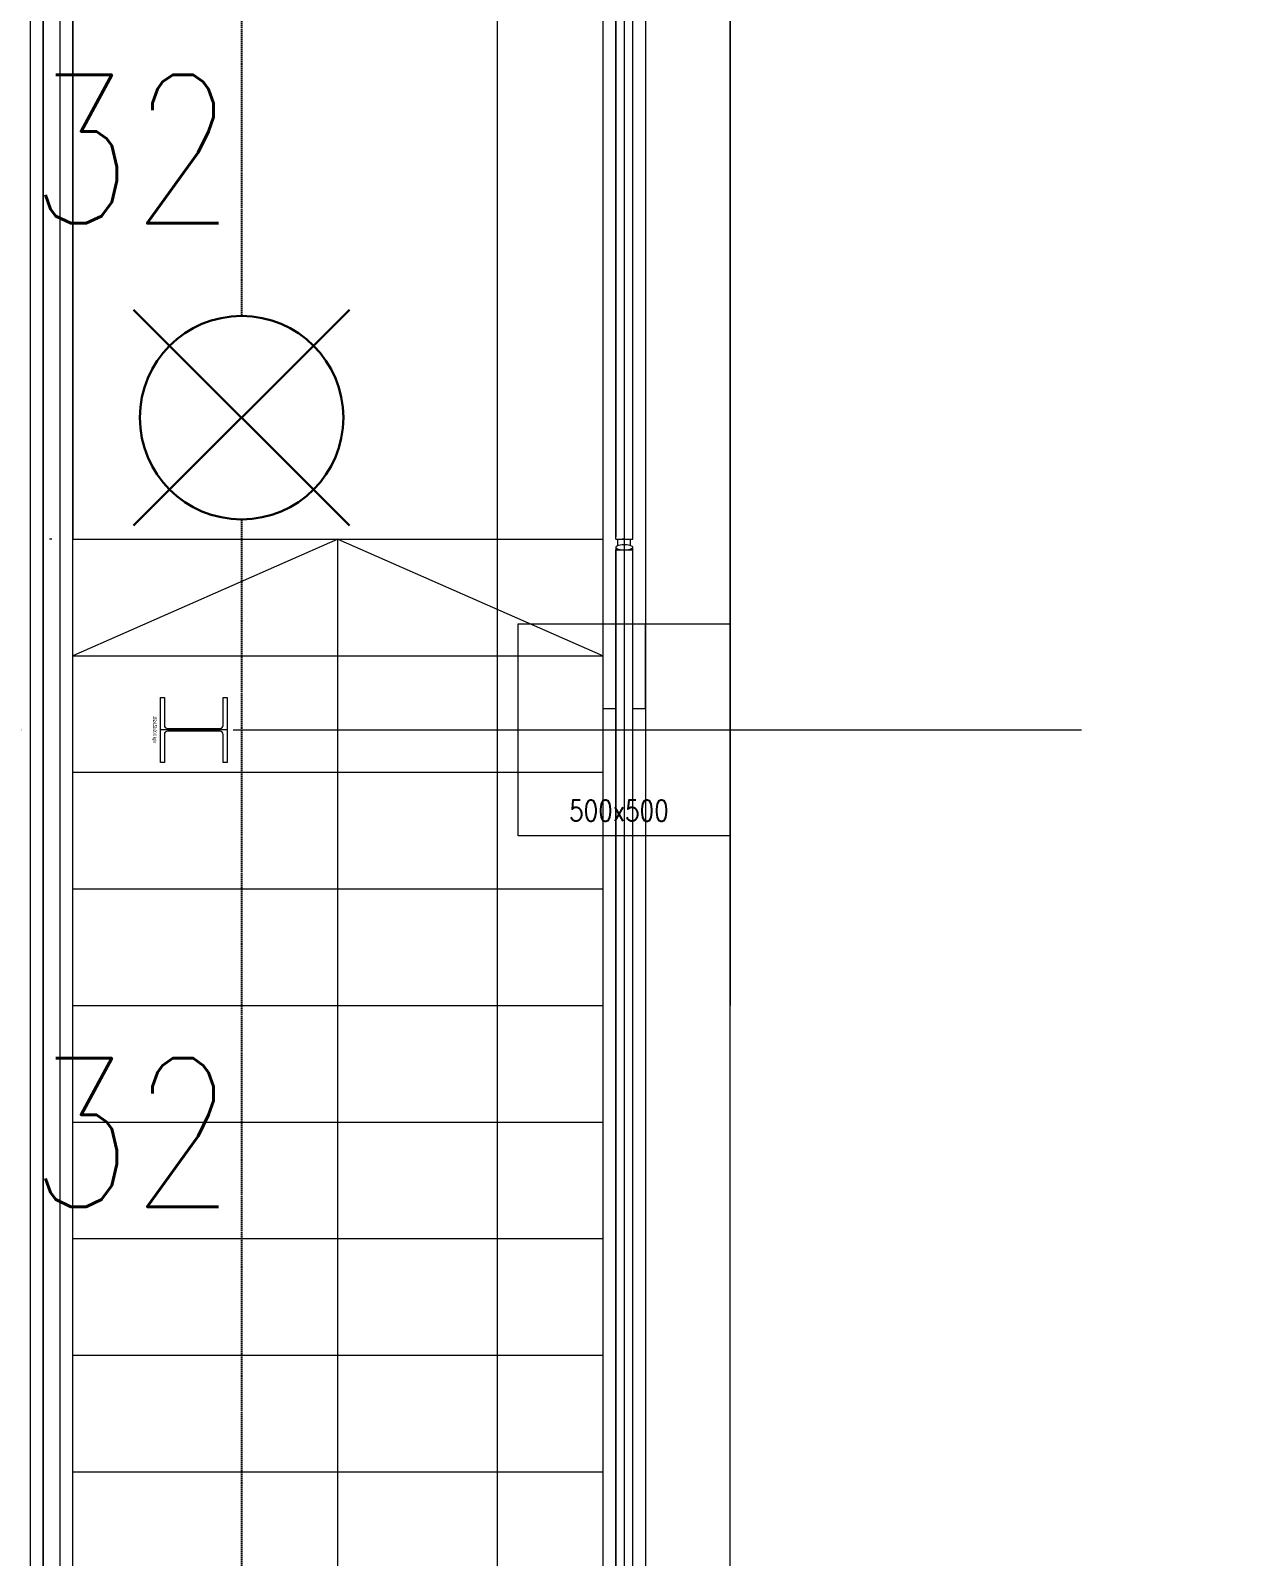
# Model space of a CAD drawing. Header units: millimetres. Extents: x -47219 to 440296, y -79832 to 7189.
# Drawn here: x -7118 to -4260, y -26775 to -23175 of the extents above; entities that cross this region are included whole.
import ezdxf

# ---------------------------------------------------------------- set-up
doc = ezdxf.new("R2010")
doc.units = ezdxf.units.MM
doc.linetypes.add('BLK_2 - 3RD STOREY  LOWER ROOF PLAN-archi clean_25 SEPT 2024$0$IDA - Grid Line', pattern=[3500, 2000, -500, 500, -500])
doc.linetypes.add('HIDDEN2', pattern=[4.7625, 3.175, -1.5875])
for name, color, linetype, lineweight in [('BLK_2 - 3RD STOREY  LOWER ROOF PLAN-archi clean_25 SEPT 2024$0$1599_DB_A_BLK2_HQ_R21-3RD STOREY 230517$0$A-_HANR----_E3', 8, 'Continuous', 9), ('BLK_2 - 3RD STOREY  LOWER ROOF PLAN-archi clean_25 SEPT 2024$0$1599_DB_A_BLK2_HQ_R21-3RD STOREY 230517$0$A-_HANR----_E6', 8, 'Continuous', 9), ('BLK_2 - 3RD STOREY  LOWER ROOF PLAN-archi clean_25 SEPT 2024$0$A-_HANR----_E3', 8, 'Continuous', 9), ('BLK_2 - 3RD STOREY  LOWER ROOF PLAN-archi clean_25 SEPT 2024$0$A-_HANR----_E6', 8, 'Continuous', 9), ('BLK_2 - 3RD STOREY  LOWER ROOF PLAN-archi clean_25 SEPT 2024$0$A-_WALL----_E', 8, 'Continuous', 9), ('BLK_2 - 3RD STOREY  LOWER ROOF PLAN-archi clean_25 SEPT 2024$0$S-_ANOTGRID_E-1', 8, 'BLK_2 - 3RD STOREY  LOWER ROOF PLAN-archi clean_25 SEPT 2024$0$IDA - Grid Line', 9), ('M-_SPRKPIEX_E-', 1, 'Continuous', 30), ('NW_BEAM AND COLUMN', 134, 'Continuous', 5), ('S-_LINE----_N-', 140, 'Continuous', 18), ('S-TEXT', 140, 'Continuous', 18)]:
    doc.layers.add(name, color=color, linetype=linetype, lineweight=lineweight)
doc.layers.add('M-_FIRESPRK_T-', color=7, linetype='Continuous')
doc.layers.add('M-_SPRKBEAM_E-', color=12, linetype='HIDDEN2')
doc.styles.add('RomanS_3', font='romans__.ttf', dxfattribs={"width": 0.8, "height": 50})
doc.styles.add('Simplex', font='SIMPLEX.shx', dxfattribs={"width": 0.8, "height": 2.5})
doc.styles.add('Swis721 BlkCn BT', font='swissck.ttf', dxfattribs={"width": 0.65, "height": 8})

# ---------------------------------------------------------------- blocks, each defined once
blk = doc.blocks.new('3rd Structure')
at = {"layer": 'NW_BEAM AND COLUMN', "color": 8}
for p, q in [((-34450, 250), (-34450, -79450)), ((-34150, 250), (-34150, -79450)), ((-34400, -28550), (-33900, -28550)), ((-34400, -29050), (-34400, -28550)), ((-33900, -28550), (-33900, -29050)), ((-35243.8, -28876.5), (-35243.8, -28723.5)), ((-35243.8, -28723.5), (-35234.4, -28723.5)), ((-35234.4, -28723.5), (-35234.4, -28789.2)), ((-35095.6, -28789.2), (-35095.6, -28723.5)), ((-35095.6, -28723.5), (-35086.2, -28723.5)), ((-35086.2, -28723.5), (-35086.2, -28876.5)), ((-35086.2, -28800), (-35243.8, -28800)), ((-35226.8, -28796.8), (-35103.2, -28796.8)), ((-35165, -28796.8), (-35165, -28803.2)), ((-35234.4, -28810.8), (-35234.4, -28876.5)), ((-35103.2, -28803.2), (-35226.8, -28803.2)), ((-35095.6, -28876.5), (-35095.6, -28810.8)), ((-35234.4, -28876.5), (-35243.8, -28876.5)), ((-35086.2, -28876.5), (-35095.6, -28876.5)), ((-33900, -29050), (-34400, -29050))]:
    blk.add_line(p, q, dxfattribs=at)
for centre, start, end in [((-35226.8, -28789.2), 180, 270), ((-35103.2, -28789.2), 270, 0), ((-35226.8, -28810.8), 90, 180), ((-35103.2, -28810.8), 0, 90)]:
    blk.add_arc(centre, 7.6, start, end, dxfattribs=at)
at = {"layer": 'S-TEXT', "color": 8, "insert": (-35252.9, -28800), "char_height": 8, "width": 66.67, "attachment_point": 2, "rotation": 270, "line_spacing_factor": 0.961347, "style": 'Swis721 BlkCn BT'}
blk.add_mtext('152x152x30.0 kg/m', dxfattribs=at)
at = {"layer": 'S-TEXT', "color": 8, "insert": (-34280, -28965.6), "char_height": 50, "width": 313.287, "attachment_point": 1, "line_spacing_factor": 0.983083, "style": 'RomanS_3'}
blk.add_mtext('500x500', dxfattribs=at)
blk = doc.blocks.new('Under B spk')
for p, q in [((318.2, -318.2), (-318.2, 318.2)), ((318.2, 318.2), (-318.2, -318.2))]:
    blk.add_line(p, q)
blk.add_circle((0, 0), 300)
blk = doc.blocks.new('BLK_2 - 3RD STOREY  LOWER ROOF PLAN-archi clean_25 SEPT 2024$0$1599_DB_A_BLK2_HQ_R21-3RD STOREY 230517$0$Top Rail Type - Top Rail_Internal_-V18-LINKVIEW_BLK2_3RD STOREY')
at = {"layer": 'BLK_2 - 3RD STOREY  LOWER ROOF PLAN-archi clean_25 SEPT 2024$0$1599_DB_A_BLK2_HQ_R21-3RD STOREY 230517$0$A-_HANR----_E6'}
for p, q in [((-5749.3, -23399.7), (-5749.3, -19274.7)), ((-5709.3, -23399.7), (-5709.3, -19274.7)), ((-5749.3, -24374.7), (-5749.3, -23399.7)), ((-5709.3, -24374.7), (-5709.3, -23399.7)), ((-5749.3, -24374.7), (-5709.3, -24374.7)), ((-5749.3, -24399.7), (-5709.3, -24399.7)), ((-5749.3, -28349.7), (-5749.3, -24399.7)), ((-5709.3, -28349.7), (-5709.3, -24399.7))]:
    blk.add_line(p, q, dxfattribs=at)
blk = doc.blocks.new('BLK_2 - 3RD STOREY  LOWER ROOF PLAN-archi clean_25 SEPT 2024$0$1599_DB_A_BLK2_HQ_R21-3RD STOREY 230517$0$Top Rail Type - Top Rail_Internal_-3693407-LINKVIEW_BLK2_3RD STOREY')
at = {"layer": 'BLK_2 - 3RD STOREY  LOWER ROOF PLAN-archi clean_25 SEPT 2024$0$1599_DB_A_BLK2_HQ_R21-3RD STOREY 230517$0$A-_HANR----_E6'}
for p, q in [((-5749.3, -23113.9), (-5749.3, -23393.8)), ((-5709.3, -23393.8), (-5709.3, -23113.9)), ((-5749.3, -23399.2), (-5749.3, -24368.8)), ((-5709.3, -24368.8), (-5709.3, -23399.2)), ((-5749.3, -24393.8), (-5749.3, -28349.7)), ((-5729.3, -24374.7), (-5734.5, -24374.5)), ((-5709.3, -28349.7), (-5709.3, -24393.8))]:
    blk.add_line(p, q, dxfattribs=at)
for points in [[(-5709.3, -24393.8), (-5710, -24392.3), (-5712, -24390.9), (-5715.1, -24389.7), (-5719.3, -24388.8), (-5724.1, -24388.2), (-5729.3, -24388), (-5734.5, -24388.2), (-5739.3, -24388.8), (-5743.4, -24389.7), (-5746.6, -24390.9), (-5748.6, -24392.3), (-5749.3, -24393.8)], [(-5749.3, -24393.8), (-5748.6, -24395.3), (-5746.6, -24396.7), (-5743.4, -24398), (-5739.3, -24398.9), (-5734.5, -24399.5), (-5729.3, -24399.7), (-5724.1, -24399.5), (-5719.3, -24398.9), (-5715.1, -24398), (-5712, -24396.7), (-5710, -24395.3), (-5709.3, -24393.8)]]:
    blk.add_lwpolyline(points, dxfattribs=at)
blk = doc.blocks.new('BLK_2 - 3RD STOREY  LOWER ROOF PLAN-archi clean_25 SEPT 2024$0$1599_DB_A_BLK2_HQ_R21-3RD STOREY 230517$0$Railing - Railing-3693025-LINKVIEW_BLK2_3RD STOREY')
at = {"layer": 'BLK_2 - 3RD STOREY  LOWER ROOF PLAN-archi clean_25 SEPT 2024$0$1599_DB_A_BLK2_HQ_R21-3RD STOREY 230517$0$A-_HANR----_E3'}
for p, q in [((-5779.3, -23399.7), (-5779.3, -23124.7)), ((-5779.3, -24374.7), (-5779.3, -23399.7)), ((-5779.3, -24399.7), (-5779.3, -24374.7)), ((-5779.3, -28349.7), (-5779.3, -24399.7)), ((-5744.3, -24390), (-5744.3, -24374.7)), ((-5714.3, -24390), (-5714.3, -24374.7))]:
    blk.add_line(p, q, dxfattribs=at)
blk = doc.blocks.new('BLK_2 - 3RD STOREY  LOWER ROOF PLAN-archi clean_25 SEPT 2024$0$1599_DB_A_BLK2_HQ_R21-3RD STOREY 230517$0$Top Rail Type - Top Rail_Internal_-V14-LINKVIEW_BLK2_3RD STOREY')
at = {"layer": 'BLK_2 - 3RD STOREY  LOWER ROOF PLAN-archi clean_25 SEPT 2024$0$1599_DB_A_BLK2_HQ_R21-3RD STOREY 230517$0$A-_HANR----_E6'}
for p, q in [((-7099.3, -23399.7), (-7099.3, -19274.7)), ((-7059.3, -23399.7), (-7059.3, -19274.7)), ((-7099.3, -24374.7), (-7099.3, -23399.7)), ((-7059.3, -24374.7), (-7059.3, -23399.7)), ((-7099.3, -28349.7), (-7099.3, -24374.7)), ((-7059.3, -28349.7), (-7059.3, -24374.7))]:
    blk.add_line(p, q, dxfattribs=at)
blk = doc.blocks.new('BLK_2 - 3RD STOREY  LOWER ROOF PLAN-archi clean_25 SEPT 2024$0$1599_DB_A_BLK2_HQ_R21-3RD STOREY 230517$0$Top Rail Type - Top Rail_Internal_-3164959-LINKVIEW_BLK2_3RD STOREY')
at = {"layer": 'BLK_2 - 3RD STOREY  LOWER ROOF PLAN-archi clean_25 SEPT 2024$0$1599_DB_A_BLK2_HQ_R21-3RD STOREY 230517$0$A-_HANR----_E6'}
for p, q in [((-7099.3, -19298.9), (-7099.3, -23393.8)), ((-7059.3, -23393.8), (-7059.3, -19298.9)), ((-7099.3, -23399.2), (-7099.3, -24368.8)), ((-7059.3, -24368.8), (-7059.3, -23399.2)), ((-7099.3, -24368.8), (-7099.3, -28349.7)), ((-7059.3, -28349.7), (-7059.3, -24368.8))]:
    blk.add_line(p, q, dxfattribs=at)
blk.add_open_spline([(-7079.3, -24374.7), (-7081, -24374.7), (-7082.8, -24374.6), (-7084.5, -24374.5)], degree=3, dxfattribs=at)
blk = doc.blocks.new('BLK_2 - 3RD STOREY  LOWER ROOF PLAN-archi clean_25 SEPT 2024$0$1599_DB_A_BLK2_HQ_R21-3RD STOREY 230517$0$Railing - Railing-3164877-LINKVIEW_BLK2_3RD STOREY')
at = {"layer": 'BLK_2 - 3RD STOREY  LOWER ROOF PLAN-archi clean_25 SEPT 2024$0$1599_DB_A_BLK2_HQ_R21-3RD STOREY 230517$0$A-_HANR----_E3'}
for p, q in [((-7129.3, -23399.7), (-7129.3, -19309.7)), ((-7029.3, -23399.7), (-7029.3, -19309.7)), ((-7129.3, -24374.7), (-7129.3, -23399.7)), ((-7029.3, -24374.7), (-7029.3, -23399.7)), ((-7129.3, -28349.7), (-7129.3, -24374.7)), ((-7029.3, -28349.7), (-7029.3, -24374.7))]:
    blk.add_line(p, q, dxfattribs=at)
blk = doc.blocks.new('BLK_2 - 3RD STOREY  LOWER ROOF PLAN-archi clean_25 SEPT 2024$0$Railing - Railing-3164877-BLK 2 3RD STOREY PLAN')
at = {"layer": 'BLK_2 - 3RD STOREY  LOWER ROOF PLAN-archi clean_25 SEPT 2024$0$A-_HANR----_E3'}
for p, q in [((-7029.3, -23399.7), (-7029.3, -19309.7)), ((-7029.3, -24374.7), (-7029.3, -23399.7)), ((-7029.3, -28349.7), (-7029.3, -24374.7))]:
    blk.add_line(p, q, dxfattribs=at)
blk = doc.blocks.new('BLK_2 - 3RD STOREY  LOWER ROOF PLAN-archi clean_25 SEPT 2024$0$Top Rail Type - Top Rail_Internal_-3164959-BLK 2 3RD STOREY PLAN')
at = {"layer": 'BLK_2 - 3RD STOREY  LOWER ROOF PLAN-archi clean_25 SEPT 2024$0$A-_HANR----_E6'}
for p, q in [((-7099.3, -19298.9), (-7099.3, -23393.8)), ((-7059.3, -23393.8), (-7059.3, -19298.9)), ((-7099.3, -23393.8), (-7099.3, -24368.8)), ((-7059.3, -24368.8), (-7059.3, -23393.8)), ((-7099.3, -24368.8), (-7099.3, -28349.7)), ((-7059.3, -28349.7), (-7059.3, -24368.8))]:
    blk.add_line(p, q, dxfattribs=at)
blk.add_open_spline([(-7079.3, -24374.7), (-7081, -24374.7), (-7082.8, -24374.6), (-7084.5, -24374.5)], degree=3, dxfattribs=at)
blk = doc.blocks.new('BLK_2 - 3RD STOREY  LOWER ROOF PLAN-archi clean_25 SEPT 2024$0$Top Rail Type - Top Rail_Internal_-V25-BLK 2 3RD STOREY PLAN')
at = {"layer": 'BLK_2 - 3RD STOREY  LOWER ROOF PLAN-archi clean_25 SEPT 2024$0$A-_HANR----_E6'}
for p, q in [((-7099.3, -23399.7), (-7099.3, -19274.7)), ((-7059.3, -23399.7), (-7059.3, -19274.7)), ((-7099.3, -24374.7), (-7099.3, -23399.7)), ((-7059.3, -24374.7), (-7059.3, -23399.7)), ((-7099.3, -28349.7), (-7099.3, -24374.7)), ((-7059.3, -28349.7), (-7059.3, -24374.7))]:
    blk.add_line(p, q, dxfattribs=at)
blk = doc.blocks.new('BLK_2 - 3RD STOREY  LOWER ROOF PLAN-archi clean_25 SEPT 2024$0$Top Rail Type - Top Rail_Internal_-3693407-BLK 2 3RD STOREY PLAN')
at = {"layer": 'BLK_2 - 3RD STOREY  LOWER ROOF PLAN-archi clean_25 SEPT 2024$0$A-_HANR----_E6'}
for p, q in [((-5749.3, -23113.9), (-5749.3, -23393.8)), ((-5709.3, -23393.8), (-5709.3, -23113.9)), ((-5749.3, -23393.8), (-5749.3, -24368.8)), ((-5709.3, -24368.8), (-5709.3, -23393.8)), ((-5749.3, -24393.8), (-5749.3, -28349.7)), ((-5729.3, -24374.7), (-5734.5, -24374.5)), ((-5709.3, -28349.7), (-5709.3, -24393.8))]:
    blk.add_line(p, q, dxfattribs=at)
at = {"layer": 'BLK_2 - 3RD STOREY  LOWER ROOF PLAN-archi clean_25 SEPT 2024$0$A-_HANR----_E6', "flags": 128}
for points in [[(-5709.3, -24393.8), (-5710, -24392.3), (-5712, -24390.9), (-5715.1, -24389.7), (-5719.3, -24388.8), (-5724.1, -24388.2), (-5729.3, -24388), (-5734.5, -24388.2), (-5739.3, -24388.8), (-5743.4, -24389.7), (-5746.6, -24390.9), (-5748.6, -24392.3), (-5749.3, -24393.8)], [(-5749.3, -24393.8), (-5748.6, -24395.3), (-5746.6, -24396.7), (-5743.4, -24398), (-5739.3, -24398.9), (-5734.5, -24399.5), (-5729.3, -24399.7), (-5724.1, -24399.5), (-5719.3, -24398.9), (-5715.1, -24398), (-5712, -24396.7), (-5710, -24395.3), (-5709.3, -24393.8)]]:
    blk.add_lwpolyline(points, dxfattribs=at)
blk = doc.blocks.new('BLK_2 - 3RD STOREY  LOWER ROOF PLAN-archi clean_25 SEPT 2024$0$Top Rail Type - Top Rail_Internal_-V28-BLK 2 3RD STOREY PLAN')
at = {"layer": 'BLK_2 - 3RD STOREY  LOWER ROOF PLAN-archi clean_25 SEPT 2024$0$A-_HANR----_E6'}
for p, q in [((-5749.3, -23399.7), (-5749.3, -19274.7)), ((-5709.3, -23399.7), (-5709.3, -19274.7)), ((-5749.3, -24374.7), (-5749.3, -23399.7)), ((-5709.3, -24374.7), (-5709.3, -23399.7)), ((-5749.3, -24374.7), (-5709.3, -24374.7)), ((-5749.3, -24399.7), (-5709.3, -24399.7)), ((-5749.3, -28349.7), (-5749.3, -24399.7)), ((-5709.3, -28349.7), (-5709.3, -24399.7))]:
    blk.add_line(p, q, dxfattribs=at)
blk = doc.blocks.new('BLK_2 - 3RD STOREY  LOWER ROOF PLAN-archi clean_25 SEPT 2024')
at = {"layer": 'BLK_2 - 3RD STOREY  LOWER ROOF PLAN-archi clean_25 SEPT 2024$0$A-_WALL----_E'}
for p, q in [((-136986.4, -62002.4), (-136986.4, -71077.4)), ((-136986.4, -62002.4), (-136986.4, -71077.4)), ((-136986.4, -62202.4), (-136986.4, -71077.4)), ((-136786.4, -71177.4), (-136786.4, -62202.4)), ((-136786.4, -71177.4), (-136786.4, -65715.3)), ((-138336.4, -65852.4), (-138336.4, -67102.4)), ((-137086.4, -67102.4), (-137086.4, -65852.4)), ((-137711.4, -67102.4), (-138336.4, -67377.4)), ((-138336.4, -67102.4), (-137086.4, -67102.4)), ((-138336.4, -67102.4), (-137086.4, -67102.4)), ((-138336.4, -67377.4), (-138336.4, -67102.4)), ((-137711.4, -67102.4), (-138336.4, -67377.4)), ((-137711.4, -67102.4), (-137086.4, -67377.4)), ((-137711.4, -67377.4), (-137711.4, -67102.4)), ((-137711.4, -67377.4), (-137711.4, -67102.4)), ((-137711.4, -67102.4), (-137086.4, -67377.4)), ((-137086.4, -67377.4), (-137086.4, -67102.4)), ((-137086.4, -67302.4), (-137056.4, -67302.4)), ((-137016.4, -67302.4), (-136986.4, -67302.4)), ((-136986.4, -67502.4), (-136986.4, -67302.4)), ((-138336.4, -67377.4), (-137086.4, -67377.4)), ((-138336.4, -67652.4), (-138336.4, -67377.4)), ((-138336.4, -67377.4), (-137086.4, -67377.4)), ((-137711.4, -67652.4), (-137711.4, -67377.4)), ((-137711.4, -67652.4), (-137711.4, -67377.4)), ((-137086.4, -67652.4), (-137086.4, -67377.4)), ((-137056.4, -67502.4), (-137086.4, -67502.4)), ((-136986.4, -67502.4), (-137016.4, -67502.4)), ((-138336.4, -67652.4), (-137086.4, -67652.4)), ((-138336.4, -67927.4), (-138336.4, -67652.4)), ((-138336.4, -67652.4), (-137086.4, -67652.4)), ((-137711.4, -67927.4), (-137711.4, -67652.4)), ((-137711.4, -67927.4), (-137711.4, -67652.4)), ((-137086.4, -67927.4), (-137086.4, -67652.4)), ((-138336.4, -67927.4), (-137086.4, -67927.4)), ((-138336.4, -68202.4), (-138336.4, -67927.4)), ((-138336.4, -67927.4), (-137086.4, -67927.4)), ((-137711.4, -68202.4), (-137711.4, -67927.4)), ((-137711.4, -68202.4), (-137711.4, -67927.4)), ((-137086.4, -68202.4), (-137086.4, -67927.4)), ((-138336.4, -68202.4), (-137086.4, -68202.4)), ((-138336.4, -68477.4), (-138336.4, -68202.4)), ((-138336.4, -68202.4), (-137086.4, -68202.4)), ((-137711.4, -68477.4), (-137711.4, -68202.4)), ((-137711.4, -68477.4), (-137711.4, -68202.4)), ((-137086.4, -68477.4), (-137086.4, -68202.4)), ((-138336.4, -68477.4), (-137086.4, -68477.4)), ((-138336.4, -68752.4), (-138336.4, -68477.4)), ((-138336.4, -68477.4), (-137086.4, -68477.4)), ((-137711.4, -68752.4), (-137711.4, -68477.4)), ((-137711.4, -68752.4), (-137711.4, -68477.4)), ((-137086.4, -68752.4), (-137086.4, -68477.4)), ((-138336.4, -68752.4), (-137086.4, -68752.4)), ((-138336.4, -69027.4), (-138336.4, -68752.4)), ((-138336.4, -68752.4), (-137086.4, -68752.4)), ((-137711.4, -69027.4), (-137711.4, -68752.4)), ((-137711.4, -69027.4), (-137711.4, -68752.4)), ((-137086.4, -69027.4), (-137086.4, -68752.4)), ((-138336.4, -69027.4), (-137086.4, -69027.4)), ((-138336.4, -69302.4), (-138336.4, -69027.4)), ((-138336.4, -69027.4), (-137086.4, -69027.4)), ((-137711.4, -69302.4), (-137711.4, -69027.4)), ((-137711.4, -69302.4), (-137711.4, -69027.4)), ((-137086.4, -69302.4), (-137086.4, -69027.4)), ((-138336.4, -69302.4), (-137086.4, -69302.4)), ((-138336.4, -69302.4), (-137086.4, -69302.4)), ((-137711.4, -69577.4), (-137711.4, -69302.4)), ((-137711.4, -69577.4), (-137711.4, -69302.4)), ((-137086.4, -69577.4), (-137086.4, -69302.4))]:
    blk.add_line(p, q, dxfattribs=at)
blk.add_lwpolyline([(-136786.4, -65715.3), (-136786.4, -68202.4)], dxfattribs=at)
at = {"layer": 'BLK_2 - 3RD STOREY  LOWER ROOF PLAN-archi clean_25 SEPT 2024$0$S-_ANOTGRID_E-1'}
blk.add_line((-141458.5, -67552.4), (-96554.5, -67552.4), dxfattribs=at)
at = {"layer": 'BLK_2 - 3RD STOREY  LOWER ROOF PLAN-archi clean_25 SEPT 2024$0$A-_WALL----_E'}
for name in ['BLK_2 - 3RD STOREY  LOWER ROOF PLAN-archi clean_25 SEPT 2024$0$1599_DB_A_BLK2_HQ_R21-3RD STOREY 230517$0$Railing - Railing-3164877-LINKVIEW_BLK2_3RD STOREY', 'BLK_2 - 3RD STOREY  LOWER ROOF PLAN-archi clean_25 SEPT 2024$0$Railing - Railing-3164877-BLK 2 3RD STOREY PLAN', 'BLK_2 - 3RD STOREY  LOWER ROOF PLAN-archi clean_25 SEPT 2024$0$1599_DB_A_BLK2_HQ_R21-3RD STOREY 230517$0$Top Rail Type - Top Rail_Internal_-V14-LINKVIEW_BLK2_3RD STOREY', 'BLK_2 - 3RD STOREY  LOWER ROOF PLAN-archi clean_25 SEPT 2024$0$1599_DB_A_BLK2_HQ_R21-3RD STOREY 230517$0$Top Rail Type - Top Rail_Internal_-3164959-LINKVIEW_BLK2_3RD STOREY', 'BLK_2 - 3RD STOREY  LOWER ROOF PLAN-archi clean_25 SEPT 2024$0$Top Rail Type - Top Rail_Internal_-3164959-BLK 2 3RD STOREY PLAN', 'BLK_2 - 3RD STOREY  LOWER ROOF PLAN-archi clean_25 SEPT 2024$0$Top Rail Type - Top Rail_Internal_-V25-BLK 2 3RD STOREY PLAN', 'BLK_2 - 3RD STOREY  LOWER ROOF PLAN-archi clean_25 SEPT 2024$0$1599_DB_A_BLK2_HQ_R21-3RD STOREY 230517$0$Railing - Railing-3693025-LINKVIEW_BLK2_3RD STOREY', 'BLK_2 - 3RD STOREY  LOWER ROOF PLAN-archi clean_25 SEPT 2024$0$1599_DB_A_BLK2_HQ_R21-3RD STOREY 230517$0$Top Rail Type - Top Rail_Internal_-V18-LINKVIEW_BLK2_3RD STOREY', 'BLK_2 - 3RD STOREY  LOWER ROOF PLAN-archi clean_25 SEPT 2024$0$1599_DB_A_BLK2_HQ_R21-3RD STOREY 230517$0$Top Rail Type - Top Rail_Internal_-3693407-LINKVIEW_BLK2_3RD STOREY', 'BLK_2 - 3RD STOREY  LOWER ROOF PLAN-archi clean_25 SEPT 2024$0$Top Rail Type - Top Rail_Internal_-3693407-BLK 2 3RD STOREY PLAN', 'BLK_2 - 3RD STOREY  LOWER ROOF PLAN-archi clean_25 SEPT 2024$0$Top Rail Type - Top Rail_Internal_-V28-BLK 2 3RD STOREY PLAN']:
    blk.add_blockref(name, (-131307.1, -42727.7), dxfattribs=at)

msp = doc.modelspace()

# ---------------------------------------------------------------- linework, layer by layer
at = {"layer": 'M-_SPRKBEAM_E-'}
for p, q in [((-6620.2, -21328), (-6620.2, -23848)), ((-6620.2, -24328), (-6620.2, -26849.7))]:
    msp.add_line(p, q, dxfattribs=at)

# ---------------------------------------------------------------- block references
at = {"layer": 'M-_SPRKPIEX_E-'}
msp.add_blockref('BLK_2 - 3RD STOREY  LOWER ROOF PLAN-archi clean_25 SEPT 2024', (131318.5, 42727.7), dxfattribs=at)
at = {"layer": 'M-_SPRKPIEX_E-', "xscale": 0.8, "yscale": 0.8, "zscale": 0.8}
msp.add_blockref('Under B spk', (-6620.2, -24088), dxfattribs=at)
at = {"layer": 'S-_LINE----_N-'}
msp.add_blockref('3rd Structure', (28432.1, 3975.3), dxfattribs=at)

# ---------------------------------------------------------------- texts
at = {"layer": 'M-_FIRESPRK_T-', "style": 'Simplex', "width": 0.8}
for p in [(-7118.5, -23629.3), (-7118.5, -25949.4)]:
    msp.add_text('32', height=350, dxfattribs=at).set_placement(p)

doc.saveas('drawing.dxf')
